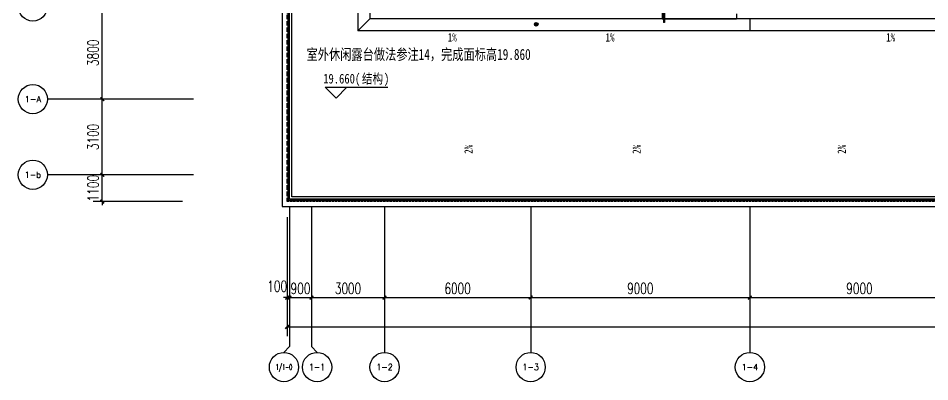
# Model space of a CAD drawing. Header units: millimetres. Extents: x 3288618 to 3380738, y 22100 to 101308.
# Drawn here: x 3288618 to 3326045, y 22100 to 37006 of the extents above; entities that cross this region are included whole.
import ezdxf
from ezdxf.enums import TextEntityAlignment as Align

# ---------------------------------------------------------------- set-up
doc = ezdxf.new("R2010")
doc.units = ezdxf.units.MM
doc.header["$MEASUREMENT"] = 0
doc.linetypes.add('DASH', pattern=[0.35, 0.25, -0.1])
doc.layers.get('0').update_dxf_attribs({"linetype": 'CONTINUOUS'})
doc.layers.get('Defpoints').update_dxf_attribs({"linetype": 'CONTINUOUS'})
for name, color, linetype in [('AXIS', 3, 'CONTINUOUS'), ('DIM_ELEV', 3, 'CONTINUOUS'), ('DIM_SYMB', 3, 'CONTINUOUS'), ('PUB_HATCH', 251, 'CONTINUOUS'), ('PUB_TEXT', 7, 'CONTINUOUS'), ('RAIL', 163, 'CONTINUOUS'), ('STAIR', 2, 'CONTINUOUS'), ('WINDOW', 4, 'CONTINUOUS'), ('文字', 7, 'CONTINUOUS'), ('栏杆', 212, 'CONTINUOUS')]:
    doc.layers.add(name, color=color, linetype=linetype)
doc.styles.add('-宋体', font='', dxfattribs={"width": 0.8})
doc.styles.add('_TCH_AXIS', font='COMPLEX', dxfattribs={"bigfont": 'GBCBIG'})
doc.styles.add('_TCH_DIM', font='', dxfattribs={"width": 0.8})
doc.styles.add('DIM_FONT', font='SIMPLEX', dxfattribs={"width": 0.7, "bigfont": 'GBCBIG'})
doc.styles.get('-宋体').set_extended_font_data('SimSun')
doc.styles.get('_TCH_DIM').set_extended_font_data('SimSun')
doc.dimstyles.new('_TCH_ARCH&&150', dxfattribs={"dimscale": 1.5, "dimtxt": 300, "dimasz": 100, "dimexe": 250, "dimexo": 300, "dimgap": 100, "dimtad": 1, "dimdec": 0, "dimzin": 0, "dimdsep": 46, "dimtxsty": 'DIM_FONT', "dimblk": 'ARCHTICK', "dimcen": 0.09, "dimclrt": 7, "dimazin": 2, "dimtfac": 1, "dimtdec": 0, "dimtix": 1, "dimtmove": 2, "dimatfit": 3, "dimfxl": 1, "dimtolj": 1, "dimtzin": 0, "dimarcsym": 0})

# ---------------------------------------------------------------- blocks, each defined once
blk = doc.blocks.new('_ArchTick')
at = {"color": 0, "linetype": 'ByBlock', "const_width": 0.4}
blk.add_lwpolyline([(-0.5, -0.5), (0.5, 0.5)], dxfattribs=at)
blk = doc.blocks.new('*D16')
at = {"layer": 'AXIS', "color": 0, "lineweight": -2, "transparency": 16777216}
for p, q in [((3292068, 30588), (3292068, 30738)), ((3295368, 30588), (3291693, 30588)), ((3292068, 29488), (3292068, 30588)), ((3295368, 29488), (3291693, 29488)), ((3292068, 29488), (3292068, 29338))]:
    blk.add_line(p, q, dxfattribs=at)
at = {"layer": 'Defpoints', "color": 0, "transparency": 16777216}
for p in [(3292068, 30588), (3295818, 30588), (3295818, 29488)]:
    blk.add_point(p, dxfattribs=at)
at = {"layer": 'AXIS', "color": 0, "lineweight": -2, "transparency": 16777216, "xscale": 150, "yscale": 150, "zscale": 150}
for p, rotation in [((3292068, 30588), 270), ((3292068, 29488), 90)]:
    blk.add_blockref('_ArchTick', p, dxfattribs=dict(at, rotation=rotation))
at = {"layer": 'AXIS', "color": 7, "transparency": 16777216, "insert": (3291693, 30038), "char_height": 450, "attachment_point": 5, "rotation": 90, "style": 'DIM_FONT'}
blk.add_mtext('\\A1;1100', dxfattribs=at)
blk = doc.blocks.new('*D17')
at = {"layer": 'AXIS', "color": 0, "lineweight": -2, "transparency": 16777216}
for p, q in [((3295368, 33688), (3291693, 33688)), ((3292068, 30588), (3292068, 33688)), ((3295368, 30588), (3291693, 30588))]:
    blk.add_line(p, q, dxfattribs=at)
at = {"layer": 'Defpoints', "color": 0, "transparency": 16777216}
for p in [(3292068, 33688), (3295818, 33688), (3295818, 30588)]:
    blk.add_point(p, dxfattribs=at)
at = {"layer": 'AXIS', "color": 0, "lineweight": -2, "transparency": 16777216, "xscale": 150, "yscale": 150, "zscale": 150}
for p, rotation in [((3292068, 33688), 90), ((3292068, 30588), 270)]:
    blk.add_blockref('_ArchTick', p, dxfattribs=dict(at, rotation=rotation))
at = {"layer": 'AXIS', "color": 7, "transparency": 16777216, "insert": (3291693, 32138), "char_height": 450, "attachment_point": 5, "rotation": 90, "style": 'DIM_FONT'}
blk.add_mtext('\\A1;3100', dxfattribs=at)
blk = doc.blocks.new('*D18')
at = {"layer": 'AXIS', "color": 0, "lineweight": -2, "transparency": 16777216}
for p, q in [((3295368, 37488), (3291693, 37488)), ((3292068, 33688), (3292068, 37488)), ((3295368, 33688), (3291693, 33688))]:
    blk.add_line(p, q, dxfattribs=at)
at = {"layer": 'Defpoints', "color": 0, "transparency": 16777216}
for p in [(3292068, 37488), (3295818, 37488), (3295818, 33688)]:
    blk.add_point(p, dxfattribs=at)
at = {"layer": 'AXIS', "color": 0, "lineweight": -2, "transparency": 16777216, "xscale": 150, "yscale": 150, "zscale": 150}
for p, rotation in [((3292068, 37488), 90), ((3292068, 33688), 270)]:
    blk.add_blockref('_ArchTick', p, dxfattribs=dict(at, rotation=rotation))
at = {"layer": 'AXIS', "color": 7, "transparency": 16777216, "insert": (3291693, 35588), "char_height": 450, "attachment_point": 5, "rotation": 90, "style": 'DIM_FONT'}
blk.add_mtext('\\A1;3800', dxfattribs=at)
blk = doc.blocks.new('*D31')
at = {"layer": 'AXIS', "color": 0, "lineweight": -2, "transparency": 16777216}
for p, q in [((3299658, 28850), (3299658, 25175)), ((3299758, 28850), (3299758, 25175)), ((3299658, 25550), (3299508, 25550)), ((3299658, 25550), (3299758, 25550)), ((3299758, 25550), (3299908, 25550))]:
    blk.add_line(p, q, dxfattribs=at)
at = {"layer": 'Defpoints', "color": 0, "transparency": 16777216}
for p in [(3299658, 29300), (3299758, 29300), (3299758, 25550)]:
    blk.add_point(p, dxfattribs=at)
at = {"layer": 'AXIS', "color": 0, "lineweight": -2, "transparency": 16777216, "xscale": 150, "yscale": 150, "zscale": 150}
blk.add_blockref('_ArchTick', (3299658, 25550), dxfattribs=at)
at = {"layer": 'AXIS', "color": 0, "lineweight": -2, "transparency": 16777216, "xscale": 150, "yscale": 150, "zscale": 150, "rotation": 180}
blk.add_blockref('_ArchTick', (3299758, 25550), dxfattribs=at)
at = {"layer": 'AXIS', "color": 7, "transparency": 16777216, "insert": (3299249, 26015), "char_height": 450, "attachment_point": 5, "style": 'DIM_FONT'}
blk.add_mtext('\\A1;100', dxfattribs=at)
blk = doc.blocks.new('*D32')
at = {"layer": 'AXIS', "color": 0, "lineweight": -2, "transparency": 16777216}
for p, q in [((3299758, 28850), (3299758, 25175)), ((3300658, 28850), (3300658, 25175)), ((3299758, 25550), (3299608, 25550)), ((3299758, 25550), (3300658, 25550)), ((3300658, 25550), (3300808, 25550))]:
    blk.add_line(p, q, dxfattribs=at)
at = {"layer": 'Defpoints', "color": 0, "transparency": 16777216}
for p in [(3299758, 29300), (3300658, 29300), (3300658, 25550)]:
    blk.add_point(p, dxfattribs=at)
at = {"layer": 'AXIS', "color": 0, "lineweight": -2, "transparency": 16777216, "xscale": 150, "yscale": 150, "zscale": 150}
blk.add_blockref('_ArchTick', (3299758, 25550), dxfattribs=at)
at = {"layer": 'AXIS', "color": 0, "lineweight": -2, "transparency": 16777216, "xscale": 150, "yscale": 150, "zscale": 150, "rotation": 180}
blk.add_blockref('_ArchTick', (3300658, 25550), dxfattribs=at)
at = {"layer": 'AXIS', "color": 7, "transparency": 16777216, "insert": (3300208, 25925), "char_height": 450, "attachment_point": 5, "style": 'DIM_FONT'}
blk.add_mtext('\\A1;900', dxfattribs=at)
blk = doc.blocks.new('*D33')
at = {"layer": 'AXIS', "color": 0, "lineweight": -2, "transparency": 16777216}
for p, q in [((3300658, 28850), (3300658, 25175)), ((3303658, 28850), (3303658, 25175)), ((3300658, 25550), (3303658, 25550))]:
    blk.add_line(p, q, dxfattribs=at)
at = {"layer": 'Defpoints', "color": 0, "transparency": 16777216}
for p in [(3300658, 29300), (3303658, 29300), (3303658, 25550)]:
    blk.add_point(p, dxfattribs=at)
at = {"layer": 'AXIS', "color": 0, "lineweight": -2, "transparency": 16777216, "xscale": 150, "yscale": 150, "zscale": 150, "rotation": 180}
blk.add_blockref('_ArchTick', (3300658, 25550), dxfattribs=at)
at = {"layer": 'AXIS', "color": 0, "lineweight": -2, "transparency": 16777216, "xscale": 150, "yscale": 150, "zscale": 150}
blk.add_blockref('_ArchTick', (3303658, 25550), dxfattribs=at)
at = {"layer": 'AXIS', "color": 7, "transparency": 16777216, "insert": (3302158, 25925), "char_height": 450, "attachment_point": 5, "style": 'DIM_FONT'}
blk.add_mtext('\\A1;3000', dxfattribs=at)
blk = doc.blocks.new('*D34')
at = {"layer": 'AXIS', "color": 0, "lineweight": -2, "transparency": 16777216}
for p, q in [((3303658, 28850), (3303658, 25175)), ((3309658, 28850), (3309658, 25175)), ((3303658, 25550), (3309658, 25550))]:
    blk.add_line(p, q, dxfattribs=at)
at = {"layer": 'Defpoints', "color": 0, "transparency": 16777216}
for p in [(3303658, 29300), (3309658, 29300), (3309658, 25550)]:
    blk.add_point(p, dxfattribs=at)
at = {"layer": 'AXIS', "color": 0, "lineweight": -2, "transparency": 16777216, "xscale": 150, "yscale": 150, "zscale": 150, "rotation": 180}
blk.add_blockref('_ArchTick', (3303658, 25550), dxfattribs=at)
at = {"layer": 'AXIS', "color": 0, "lineweight": -2, "transparency": 16777216, "xscale": 150, "yscale": 150, "zscale": 150}
blk.add_blockref('_ArchTick', (3309658, 25550), dxfattribs=at)
at = {"layer": 'AXIS', "color": 7, "transparency": 16777216, "insert": (3306658, 25925), "char_height": 450, "attachment_point": 5, "style": 'DIM_FONT'}
blk.add_mtext('\\A1;6000', dxfattribs=at)
blk = doc.blocks.new('*D35')
at = {"layer": 'AXIS', "color": 0, "lineweight": -2, "transparency": 16777216}
for p, q in [((3309658, 28850), (3309658, 25175)), ((3318658, 28850), (3318658, 25175)), ((3309658, 25550), (3318658, 25550))]:
    blk.add_line(p, q, dxfattribs=at)
at = {"layer": 'Defpoints', "color": 0, "transparency": 16777216}
for p in [(3309658, 29300), (3318658, 29300), (3318658, 25550)]:
    blk.add_point(p, dxfattribs=at)
at = {"layer": 'AXIS', "color": 0, "lineweight": -2, "transparency": 16777216, "xscale": 150, "yscale": 150, "zscale": 150, "rotation": 180}
blk.add_blockref('_ArchTick', (3309658, 25550), dxfattribs=at)
at = {"layer": 'AXIS', "color": 0, "lineweight": -2, "transparency": 16777216, "xscale": 150, "yscale": 150, "zscale": 150}
blk.add_blockref('_ArchTick', (3318658, 25550), dxfattribs=at)
at = {"layer": 'AXIS', "color": 7, "transparency": 16777216, "insert": (3314158, 25925), "char_height": 450, "attachment_point": 5, "style": 'DIM_FONT'}
blk.add_mtext('\\A1;9000', dxfattribs=at)
blk = doc.blocks.new('*D36')
at = {"layer": 'AXIS', "color": 0, "lineweight": -2, "transparency": 16777216}
for p, q in [((3318658, 28850), (3318658, 25175)), ((3327658, 28850), (3327658, 25175)), ((3318658, 25550), (3327658, 25550))]:
    blk.add_line(p, q, dxfattribs=at)
at = {"layer": 'Defpoints', "color": 0, "transparency": 16777216}
for p in [(3318658, 29300), (3327658, 29300), (3327658, 25550)]:
    blk.add_point(p, dxfattribs=at)
at = {"layer": 'AXIS', "color": 0, "lineweight": -2, "transparency": 16777216, "xscale": 150, "yscale": 150, "zscale": 150, "rotation": 180}
blk.add_blockref('_ArchTick', (3318658, 25550), dxfattribs=at)
at = {"layer": 'AXIS', "color": 0, "lineweight": -2, "transparency": 16777216, "xscale": 150, "yscale": 150, "zscale": 150}
blk.add_blockref('_ArchTick', (3327658, 25550), dxfattribs=at)
at = {"layer": 'AXIS', "color": 7, "transparency": 16777216, "insert": (3323158, 25925), "char_height": 450, "attachment_point": 5, "style": 'DIM_FONT'}
blk.add_mtext('\\A1;9000', dxfattribs=at)
blk = doc.blocks.new('*D47')
at = {"layer": 'AXIS', "color": 0, "lineweight": -2, "transparency": 16777216}
for p, q in [((3299658, 28850), (3299658, 23975)), ((3376658, 28850), (3376658, 23975)), ((3299658, 24350), (3376658, 24350))]:
    blk.add_line(p, q, dxfattribs=at)
at = {"layer": 'Defpoints', "color": 0, "transparency": 16777216}
for p in [(3299658, 29300), (3376658, 29300), (3376658, 24350)]:
    blk.add_point(p, dxfattribs=at)
at = {"layer": 'AXIS', "color": 0, "lineweight": -2, "transparency": 16777216, "xscale": 150, "yscale": 150, "zscale": 150, "rotation": 180}
blk.add_blockref('_ArchTick', (3299658, 24350), dxfattribs=at)
at = {"layer": 'AXIS', "color": 0, "lineweight": -2, "transparency": 16777216, "xscale": 150, "yscale": 150, "zscale": 150}
blk.add_blockref('_ArchTick', (3376658, 24350), dxfattribs=at)
at = {"layer": 'AXIS', "color": 7, "transparency": 16777216, "insert": (3338158, 24725), "char_height": 450, "attachment_point": 5, "style": 'DIM_FONT'}
blk.add_mtext('\\A1;77000', dxfattribs=at)

msp = doc.modelspace()

# ---------------------------------------------------------------- hatches: boundary and pattern name
at = {"layer": 'PUB_HATCH'}
h = msp.add_hatch(dxfattribs=at)
h.set_pattern_fill('ANSI31', color=256, scale=10, style=0)
h.set_pattern_definition([(45, (3240379.392, 7477.284), (-11.22532, 11.22532), [])])
h.paths.add_polyline_path([(3309950.9, 36757.7, 1), (3309820.9, 36757.7, 1)])

# ---------------------------------------------------------------- linework, layer by layer
at = {"layer": 'AXIS'}
for p, q in [((3295817.8, 33688.5), (3289817.8, 33688.5)), ((3295817.8, 30588.5), (3289817.8, 30588.5)), ((3299758.4, 29300.5), (3299758.4, 23539.3)), ((3300658.4, 29300.5), (3300658.4, 23539.3)), ((3303658.4, 29300.5), (3303658.4, 23300.5)), ((3309658.4, 29300.5), (3309658.4, 23300.5)), ((3318658.4, 29300.5), (3318658.4, 23300.5)), ((3299528.4, 23300.5), (3299758.4, 23539.3)), ((3300888.4, 23300.5), (3300658.4, 23539.3))]:
    msp.add_line(p, q, dxfattribs=at)
for centre in [(3289217.8, 37488.5), (3289217.8, 33688.5), (3289217.8, 30588.5), (3299528.4, 22700.5), (3300888.4, 22700.5), (3303658.4, 22700.5), (3309658.4, 22700.5), (3318658.4, 22700.5)]:
    msp.add_circle(centre, 600, dxfattribs=at)
at = {"layer": 'DIM_ELEV'}
for p, q in [((3301665.2, 33723), (3301215.2, 34173)), ((3301215.2, 34173), (3303787, 34173)), ((3301665.2, 33723), (3302115.2, 34173))]:
    msp.add_line(p, q, dxfattribs=at)
at = {"layer": 'DIM_SYMB'}
for points in [[(3306240.8, 36653.7, 0, 0, 0), (3307000.8, 36653.7, 120, 0, 0), (3307450.8, 36653.7, 0, 0, 0)], [(3313076, 36653.7, 0, 0, 0), (3312316, 36653.7, 120, 0, 0), (3311866, 36653.7, 0, 0, 0)], [(3324240.8, 36653.7, 0, 0, 0), (3325000.8, 36653.7, 120, 0, 0), (3325450.8, 36653.7, 0, 0, 0)], [(3307542.5, 31362.7, 0, 0, 0), (3307542.5, 32540.7, 120, 0, 0), (3307542.5, 32990.7, 0, 0, 0)], [(3314446, 31362.7, 0, 0, 0), (3314446, 32540.7, 120, 0, 0), (3314446, 32990.7, 0, 0, 0)], [(3322866, 31362.7, 0, 0, 0), (3322866, 32540.7, 120, 0, 0), (3322866, 32990.7, 0, 0, 0)]]:
    msp.add_lwpolyline(points, format="xyseb", dxfattribs=at)
at = {"layer": 'RAIL'}
for p, q in [((3315118.4, 38988.5), (3315118.4, 36832.6)), ((3315148.4, 38988.5), (3315148.4, 36832.6)), ((3315148.4, 36832.6), (3315118.4, 36832.6))]:
    msp.add_line(p, q, dxfattribs=at)
msp.add_lwpolyline([(3303058.4, 70288.5), (3299458.4, 70288.5), (3299458.4, 29288.5), (3347458.4, 29288.5), (3347458.4, 37188.5)], dxfattribs=at)
at = {"layer": 'STAIR'}
for p, q in [((3302558.4, 66548.2), (3302558.4, 36488.5)), ((3303058.4, 38988.5), (3303058.4, 36988.5)), ((3303058.4, 36988.5), (3302558.4, 36488.5)), ((3339658.4, 36988.5), (3303058.4, 36988.5)), ((3318658.4, 36988.5), (3318658.4, 36488.5)), ((3339658.4, 36488.5), (3302558.4, 36488.5))]:
    msp.add_line(p, q, dxfattribs=at)
at = {"layer": 'STAIR', "linetype": 'DASH'}
msp.add_lwpolyline([(3347258.4, 37188.5), (3347258.4, 29488.5), (3299658.4, 29488.5), (3299658.4, 70088.5), (3303058.4, 70088.5)], dxfattribs=at)
at = {"layer": 'STAIR'}
msp.add_lwpolyline([(3347058.4, 37188.5), (3347058.4, 29688.5), (3299858.4, 29688.5), (3299858.4, 69888.5), (3303058.4, 69888.5)], dxfattribs=at)
for radius in [75, 65]:
    msp.add_circle((3309885.9, 36757.7), radius, dxfattribs=at)
at = {"layer": 'WINDOW'}
for p, q in [((3315058.4, 38988.5), (3315058.4, 36988.5)), ((3318108.4, 37188.5), (3318108.4, 36988.5)), ((3315058.4, 36988.5), (3318108.4, 36988.5))]:
    msp.add_line(p, q, dxfattribs=at)
at = {"layer": '栏杆'}
for points in [[(3347208.4, 37188.5), (3347208.4, 29538.5), (3299708.4, 29538.5), (3299708.4, 70038.5), (3303058.4, 70038.5)], [(3347158.4, 37188.5), (3347158.4, 29588.5), (3299758.4, 29588.5), (3299758.4, 69988.5), (3303058.4, 69988.5)]]:
    msp.add_lwpolyline(points, dxfattribs=at)

# ---------------------------------------------------------------- texts
at = {"layer": 'AXIS', "color": 7, "style": '_TCH_AXIS'}
for s, height, p, p2 in [('1-A', 241.43, (3288878.7, 33567.8), (3289557, 33567.8)), ('1-b', 248.91, (3288880, 30464), (3289555.6, 30464)), ('1-1', 278.81, (3300556.5, 22561.1), (3301220.3, 22561.1)), ('1-2', 256.83, (3303322.1, 22572.1), (3303994.7, 22572.1)), ('1-3', 256.83, (3309322.1, 22572.1), (3309994.7, 22572.1)), ('1-4', 248.91, (3318320.6, 22576), (3318996.2, 22576))]:
    msp.add_text(s, height=height, dxfattribs=at).set_placement(p, p2, align=Align.FIT)
at = {"layer": 'AXIS', "color": 7, "style": '_TCH_AXIS', "width": 0.65625}
msp.add_text('1/1-0', height=236.53, dxfattribs=at).set_placement((3299188.4, 22582.2), (3299868.4, 22582.2), align=Align.FIT)
at = {"layer": 'DIM_SYMB', "color": 7, "style": '_TCH_DIM', "width": 0.8}
for p in [(3306251.6, 36052.2), (3312729.5, 36052.2), (3324251.6, 36052.2)]:
    msp.add_text('1%', height=341.77, dxfattribs=at).set_placement(p)
for p in [(3307275.5, 31446.2), (3314179, 31446.2), (3322599, 31446.2)]:
    msp.add_text('2%', height=341.77, rotation=90, dxfattribs=at).set_placement(p)
at = {"layer": 'PUB_TEXT', "style": '_TCH_DIM', "width": 0.8}
for s, height, p in [('19.660(', 398.73, (3301140.5, 34330.5)), ('结构', 398.73, (3302728.3, 34330.5)), (')', 398.7, (3303635.7, 34330.5))]:
    msp.add_text(s, height=height, dxfattribs=at).set_placement(p)
at = {"layer": '文字', "style": '-宋体', "width": 0.75}
msp.add_text('室外休闲露台做法参注14，完成面标高19.860', height=450, dxfattribs=at).set_placement((3300456.6, 35299.3))

# ---------------------------------------------------------------- dimensions: what is measured, and where the dimension line sits
at = {"layer": 'AXIS'}
for p1, p2, distance, picture, middle in [((3295817.8, 33688.5), (3295817.8, 37488.5), 3750, '*D18', (3291692.8, 35588.5)), ((3295817.8, 30588.5), (3295817.8, 33688.5), 3750, '*D17', (3291692.8, 32138.5)), ((3295817.8, 29488.5), (3295817.8, 30588.5), 3750, '*D16', (3291692.8, 30038.5)), ((3299658.4, 29300.5), (3376658.4, 29300.5), -4950, '*D47', (3338158.4, 24725.5)), ((3299758.4, 29300.5), (3300658.4, 29300.5), -3750, '*D32', (3300208.4, 25925.5)), ((3300658.4, 29300.5), (3303658.4, 29300.5), -3750, '*D33', (3302158.4, 25925.5)), ((3303658.4, 29300.5), (3309658.4, 29300.5), -3750, '*D34', (3306658.4, 25925.5)), ((3309658.4, 29300.5), (3318658.4, 29300.5), -3750, '*D35', (3314158.4, 25925.5)), ((3318658.4, 29300.5), (3327658.4, 29300.5), -3750, '*D36', (3323158.4, 25925.5))]:
    dim = msp.add_aligned_dim(p1=p1, p2=p2, distance=distance, dimstyle='_TCH_ARCH&&150', dxfattribs=at)
    dim.commit()
    dim.dimension.update_dxf_attribs({"geometry": picture, "text_midpoint": middle})
dim = msp.add_linear_dim(base=(3299758.4, 25550.5), p1=(3299658.4, 29300.5), p2=(3299758.4, 29300.5), angle=0, dimstyle='_TCH_ARCH&&150', dxfattribs=at)
dim.commit()
dim.dimension.update_dxf_attribs({"geometry": '*D31', "text_midpoint": (3299248.7, 26015.5), "dimtype": 129})

doc.saveas('drawing.dxf')
